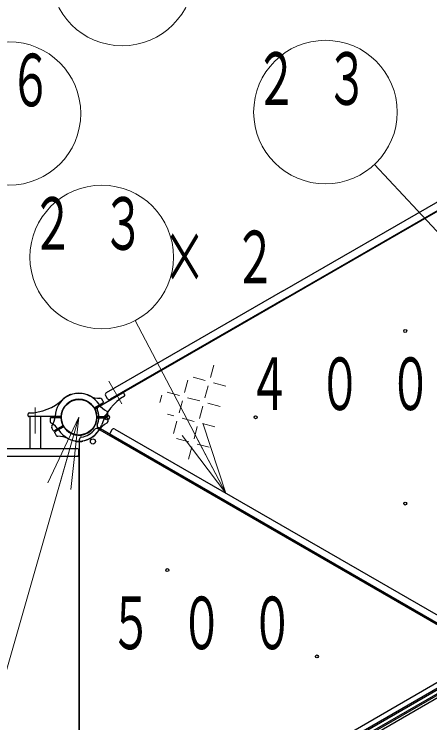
# Model space of a CAD drawing. Units: millimetres on the paper, scale 1:60. Extents: x -385 to 76, y -594 to 267.
# Drawn here: x -259.45 to -242.08, y 106.23 to 135.87 of the extents above; entities that cross this region are included whole.
import ezdxf

# ---------------------------------------------------------------- set-up
doc = ezdxf.new("R2010")
doc.units = ezdxf.units.MM
doc.linetypes.add('USER2', pattern=[6, 3, -1, 1, -1])
doc.layers.add('1_60', color=7, linetype='Continuous', lineweight=25)
doc.styles.add('ＭＳ ゴシック', font='')
doc.styles.get('ＭＳ ゴシック').set_extended_font_data('MS Gothic')

msp = doc.modelspace()

# ---------------------------------------------------------------- linework, layer by layer
at = {"layer": '1_60', "lineweight": 13}
for p, q in [((-239.312, 124.131), (-244.396, 129.58)), ((-250.597, 115.831), (-254.393, 123.056)), ((-256.739, 119.012), (-265.99, 86.753)), ((-258.047, 116.266), (-256.739, 119.012)), ((-256.739, 119.012), (-257.566, 116.128)), ((-256.739, 119.012), (-257.086, 115.99)), ((-251.549, 118.719), (-250.597, 115.831)), ((-250.597, 115.831), (-252.435, 118.254)), ((-250.597, 115.831), (-251.992, 118.486))]:
    msp.add_line(p, q, dxfattribs=at)
at = {"layer": '1_60', "color": 4}
for p, q in [((-255.939, 119.445), (-240.195, 128.535)), ((-255.964, 118.535), (-240.219, 109.445)), ((-240.195, 109.488), (-255.939, 118.578)), ((-256.714, 99.921), (-256.714, 118.101)), ((-240.219, 108.578), (-255.964, 99.488)), ((-255.939, 99.445), (-240.194, 108.535)), ((-255.095, 99.769), (-240.897, 107.966))]:
    msp.add_line(p, q, dxfattribs=at)
at = {"layer": '1_60'}
for p, q in [((-248.238, 124.286), (-240.876, 128.536)), ((-248.079, 124.011), (-240.718, 128.261)), ((-248.238, 124.286), (-255.599, 120.036)), ((-248.079, 124.011), (-255.441, 119.761)), ((-257.377, 119.782), (-257.379, 119.784)), ((-257.088, 119.949), (-257.09, 119.951)), ((-255.63, 119.922), (-255.555, 119.792)), ((-258.799, 119.037), (-258.799, 117.703)), ((-258.346, 119.037), (-258.346, 117.703)), ((-255.36, 118.484), (-255.435, 118.354)), ((-255.404, 118.241), (-240.754, 109.782)), ((-255.246, 118.515), (-240.595, 110.056)), ((-256.906, 118.025), (-256.906, 118.023)), ((-256.573, 118.025), (-256.573, 118.023)), ((-241.697, 107.958), (-248.192, 104.208)), ((-247.921, 103.737), (-240.559, 107.987)), ((-241.47, 107.565), (-247.966, 103.815))]:
    msp.add_line(p, q, dxfattribs=at)
at = {"layer": '1_60', "color": 4, "lineweight": 13}
for p, q in [((-251.246, 120.671), (-251.109, 121.183)), ((-251.463, 120.546), (-251.975, 120.683)), ((-252.329, 120.046), (-252.191, 120.558)), ((-251.475, 119.817), (-251.338, 120.329)), ((-250.609, 120.317), (-251.121, 120.454)), ((-252.545, 119.921), (-253.057, 120.058)), ((-253.355, 119.629), (-253.274, 119.933)), ((-251.691, 119.692), (-252.204, 119.829)), ((-252.557, 119.192), (-252.42, 119.704)), ((-251.704, 118.963), (-251.566, 119.476)), ((-250.838, 119.463), (-251.35, 119.601)), ((-252.774, 119.067), (-253.046, 119.14)), ((-252.786, 118.338), (-252.649, 118.851)), ((-251.92, 118.838), (-252.432, 118.976)), ((-251.932, 118.11), (-251.795, 118.622)), ((-251.066, 118.61), (-251.579, 118.747)), ((-252.149, 117.985), (-252.661, 118.122)), ((-252.161, 117.256), (-252.024, 117.768)), ((-251.295, 117.756), (-251.807, 117.893))]:
    msp.add_line(p, q, dxfattribs=at)
at = {"layer": '1_60', "linetype": 'USER2', "lineweight": 13}
for p, q in [((-254.949, 119.576), (-255.492, 120.516)), ((-258.573, 119.418), (-258.573, 118.332))]:
    msp.add_line(p, q, dxfattribs=at)
at = {"layer": '1_60', "color": 2}
for p, q in [((-256.051, 119.38), (-254.917, 120.035)), ((-254.87, 120.021), (-254.831, 119.943)), ((-255.724, 119.666), (-255.788, 119.769)), ((-256.076, 119.424), (-255.736, 119.62)), ((-258.863, 119.072), (-258.859, 119.159)), ((-255.532, 119.071), (-255.536, 119.192)), ((-257.52, 119.037), (-258.83, 119.037)), ((-257.946, 118.952), (-257.942, 118.831)), ((-257.52, 118.987), (-257.913, 118.987)), ((-255.958, 119.037), (-255.565, 119.037)), ((-255.958, 118.987), (-255.565, 118.987)), ((-255.532, 118.952), (-255.537, 118.821)), ((-257.815, 118.459), (-257.877, 118.575)), ((-257.429, 118.642), (-257.769, 118.446)), ((-257.404, 118.599), (-257.744, 118.403)), ((-257.755, 118.356), (-257.691, 118.253)), ((-269.156, 117.703), (-256.823, 117.703)), ((-256.739, 117.47), (-256.739, 117.62))]:
    msp.add_line(p, q, dxfattribs=at)
at = {"layer": '1_60', "color": 190}
for p, q in [((-269.239, 117.386), (-256.739, 117.386)), ((-256.739, 117.386), (-256.739, 100.636))]:
    msp.add_line(p, q, dxfattribs=at)
at = {"layer": '1_60', "lineweight": 13}
for centre in [(-254.933, 137.547), (-259.665, 131.714), (-246.442, 131.773), (-255.788, 125.712)]:
    msp.add_circle(centre, 3, dxfattribs=at)
at = {"layer": '1_60', "color": 4}
for centre, radius in [((-243.109, 122.62), 0.0625), ((-255.573, 119.011), 0.108), ((-249.359, 119.011), 0.0625), ((-256.156, 118.001), 0.108), ((-243.109, 115.403), 0.0625), ((-253.049, 112.62), 0.0625), ((-246.799, 109.011), 0.0625)]:
    msp.add_circle(centre, radius, dxfattribs=at)
at = {"layer": '1_60'}
for centre in [(-256.74, 119.011), (-256.739, 119.012), (-256.739, 119.012)]:
    msp.add_circle(centre, 0.743, dxfattribs=at)
at = {"layer": '1_60', "color": 2}
for centre, radius, start, end in [((-256.739, 119.012), 1, 90, 132.2172), ((-256.74, 119.011), 1, 62.7272, 120), ((-256.739, 119.012), 1, 32.7272, 90), ((-254.9, 120.006), 0.0333, 27, 120), ((-258.867, 121.357), 2.167, 271.0842, 312.2172), ((-256.74, 119.011), 1, 120, 177.2728), ((-256.739, 119.012), 0.75, 90, 175.7293), ((-256.74, 119.011), 0.75, 34.2707, 120), ((-256.739, 119.012), 0.75, 4.2707, 90), ((-255.9, 120.641), 0.833, 242.7272, 272.5412), ((-255.859, 119.725), 0.0833, 32, 92.5412), ((-253.724, 118.044), 2.167, 121.0841, 162.2172), ((-254.86, 119.928), 0.0333, 301.0842, 27), ((-256.74, 119.011), 0.75, 120, 205.7293), ((-256.092, 119.452), 0.0333, 214.2707, 300), ((-255.197, 120.003), 0.833, 212.7272, 242.5412), ((-255.752, 119.649), 0.0333, 300, 32), ((-258.825, 119.157), 0.0333, 91.0841, 177), ((-256.74, 119.011), 0.75, 300, 25.7293), ((-256.034, 119.351), 0.0333, 120, 205.7293), ((-255.62, 119.189), 0.0833, 2, 62.5412), ((-255.62, 119.189), 0.0833, 2, 62.5412), ((-258.83, 119.07), 0.0333, 177, 270), ((-257.913, 118.953), 0.0333, 90, 182), ((-257.859, 118.834), 0.0833, 182, 242.5412), ((-258.571, 119.099), 0.833, 327.4588, 357.2728), ((-257.52, 119.07), 0.0333, 270, 355.7293), ((-257.52, 118.953), 0.0333, 4.2707, 90), ((-256.739, 119.012), 0.75, 184.2707, 270), ((-256.739, 119.012), 0.75, 270, 355.7293), ((-255.958, 119.07), 0.0333, 184.2707, 270), ((-255.958, 118.953), 0.0333, 90, 175.7293), ((-255.62, 118.834), 0.0833, 297.4588, 358), ((-255.565, 119.07), 0.0333, 270, 2), ((-255.565, 118.953), 0.0333, 358, 90), ((-258.282, 118.02), 0.833, 32.7272, 62.5412), ((-257.798, 118.605), 0.0833, 147.4588, 208), ((-257.446, 118.671), 0.0333, 300, 25.7293), ((-257.387, 118.57), 0.0333, 34.2707, 120), ((-256.74, 119.011), 0.75, 214.2707, 300), ((-256.74, 119.011), 1, 300, 342.2172), ((-255.197, 118.02), 0.833, 117.4588, 147.2728), ((-257.786, 118.475), 0.0333, 208, 300), ((-257.727, 118.374), 0.0333, 120, 212), ((-257.621, 118.298), 0.0833, 212, 272.5412), ((-257.621, 118.298), 0.0833, 212, 272.5412), ((-256.739, 119.012), 1, 212.7272, 270), ((-256.739, 119.012), 1, 270, 327.2728), ((-257.58, 117.382), 0.833, 62.7272, 92.5412), ((-256.74, 119.011), 1, 242.7272, 300), ((-256.823, 117.62), 0.0833, 360, 90), ((-256.823, 117.47), 0.0833, 270, 360)]:
    msp.add_arc(centre, radius, start, end, dxfattribs=at)
at = {"layer": '1_60'}
for centre, radius, start, end in [((-255.557, 119.963), 0.0833, 120, 210), ((-257.364, 119.793), 0.0167, 128.6269, 210), ((-256.74, 119.011), 1.017, 120, 128.6269), ((-256.74, 119.011), 1.017, 111.3731, 120), ((-257.104, 119.943), 0.0167, 30, 111.3731), ((-255.482, 119.833), 0.0833, 210, 300), ((-255.363, 118.313), 0.0833, 150, 240), ((-255.288, 118.443), 0.0833, 60, 150), ((-256.889, 118.023), 0.0167, 180, 261.3731), ((-256.739, 119.012), 1.017, 261.3731, 270), ((-256.739, 119.012), 1.017, 270, 278.6269), ((-256.589, 118.023), 0.0167, 278.6269, 0)]:
    msp.add_arc(centre, radius, start, end, dxfattribs=at)
at = {"layer": '1_60', "color": 4}
for centre, radius, start, end in [((-255.897, 119.373), 0.0833, 120, 203.2128), ((-256.74, 119.011), 0.833, 336.7872, 23.2128), ((-256.005, 118.463), 0.0833, 60, 143.2128), ((-255.897, 118.65), 0.0833, 156.7872, 240), ((-256.739, 119.012), 0.833, 276.7872, 323.2128), ((-256.631, 118.101), 0.0833, 96.7872, 180)]:
    msp.add_arc(centre, radius, start, end, dxfattribs=at)

# ---------------------------------------------------------------- texts
at = {"layer": '1_60', "char_height": 2.199, "style": 'ＭＳ ゴシック'}
for s, insert, attachment_point in [('\\T1.64;\\W0.6;１６', (-259.665, 134.214), 2), ('\\T1.64;\\W0.6;２３', (-246.442, 134.273), 2), ('\\T1.64;\\W0.6;２３', (-255.788, 128.212), 2), ('\\T1.64;\\W0.6;×２', (-253.228, 125.712), 4), ('\\T1.64;\\W0.6;４００', (-249.692, 121.512), 1), ('\\T1.64;\\W0.6;５００', (-255.466, 111.512), 1)]:
    msp.add_mtext(s, dxfattribs=dict(at, insert=insert, attachment_point=attachment_point))

doc.saveas('drawing.dxf')
